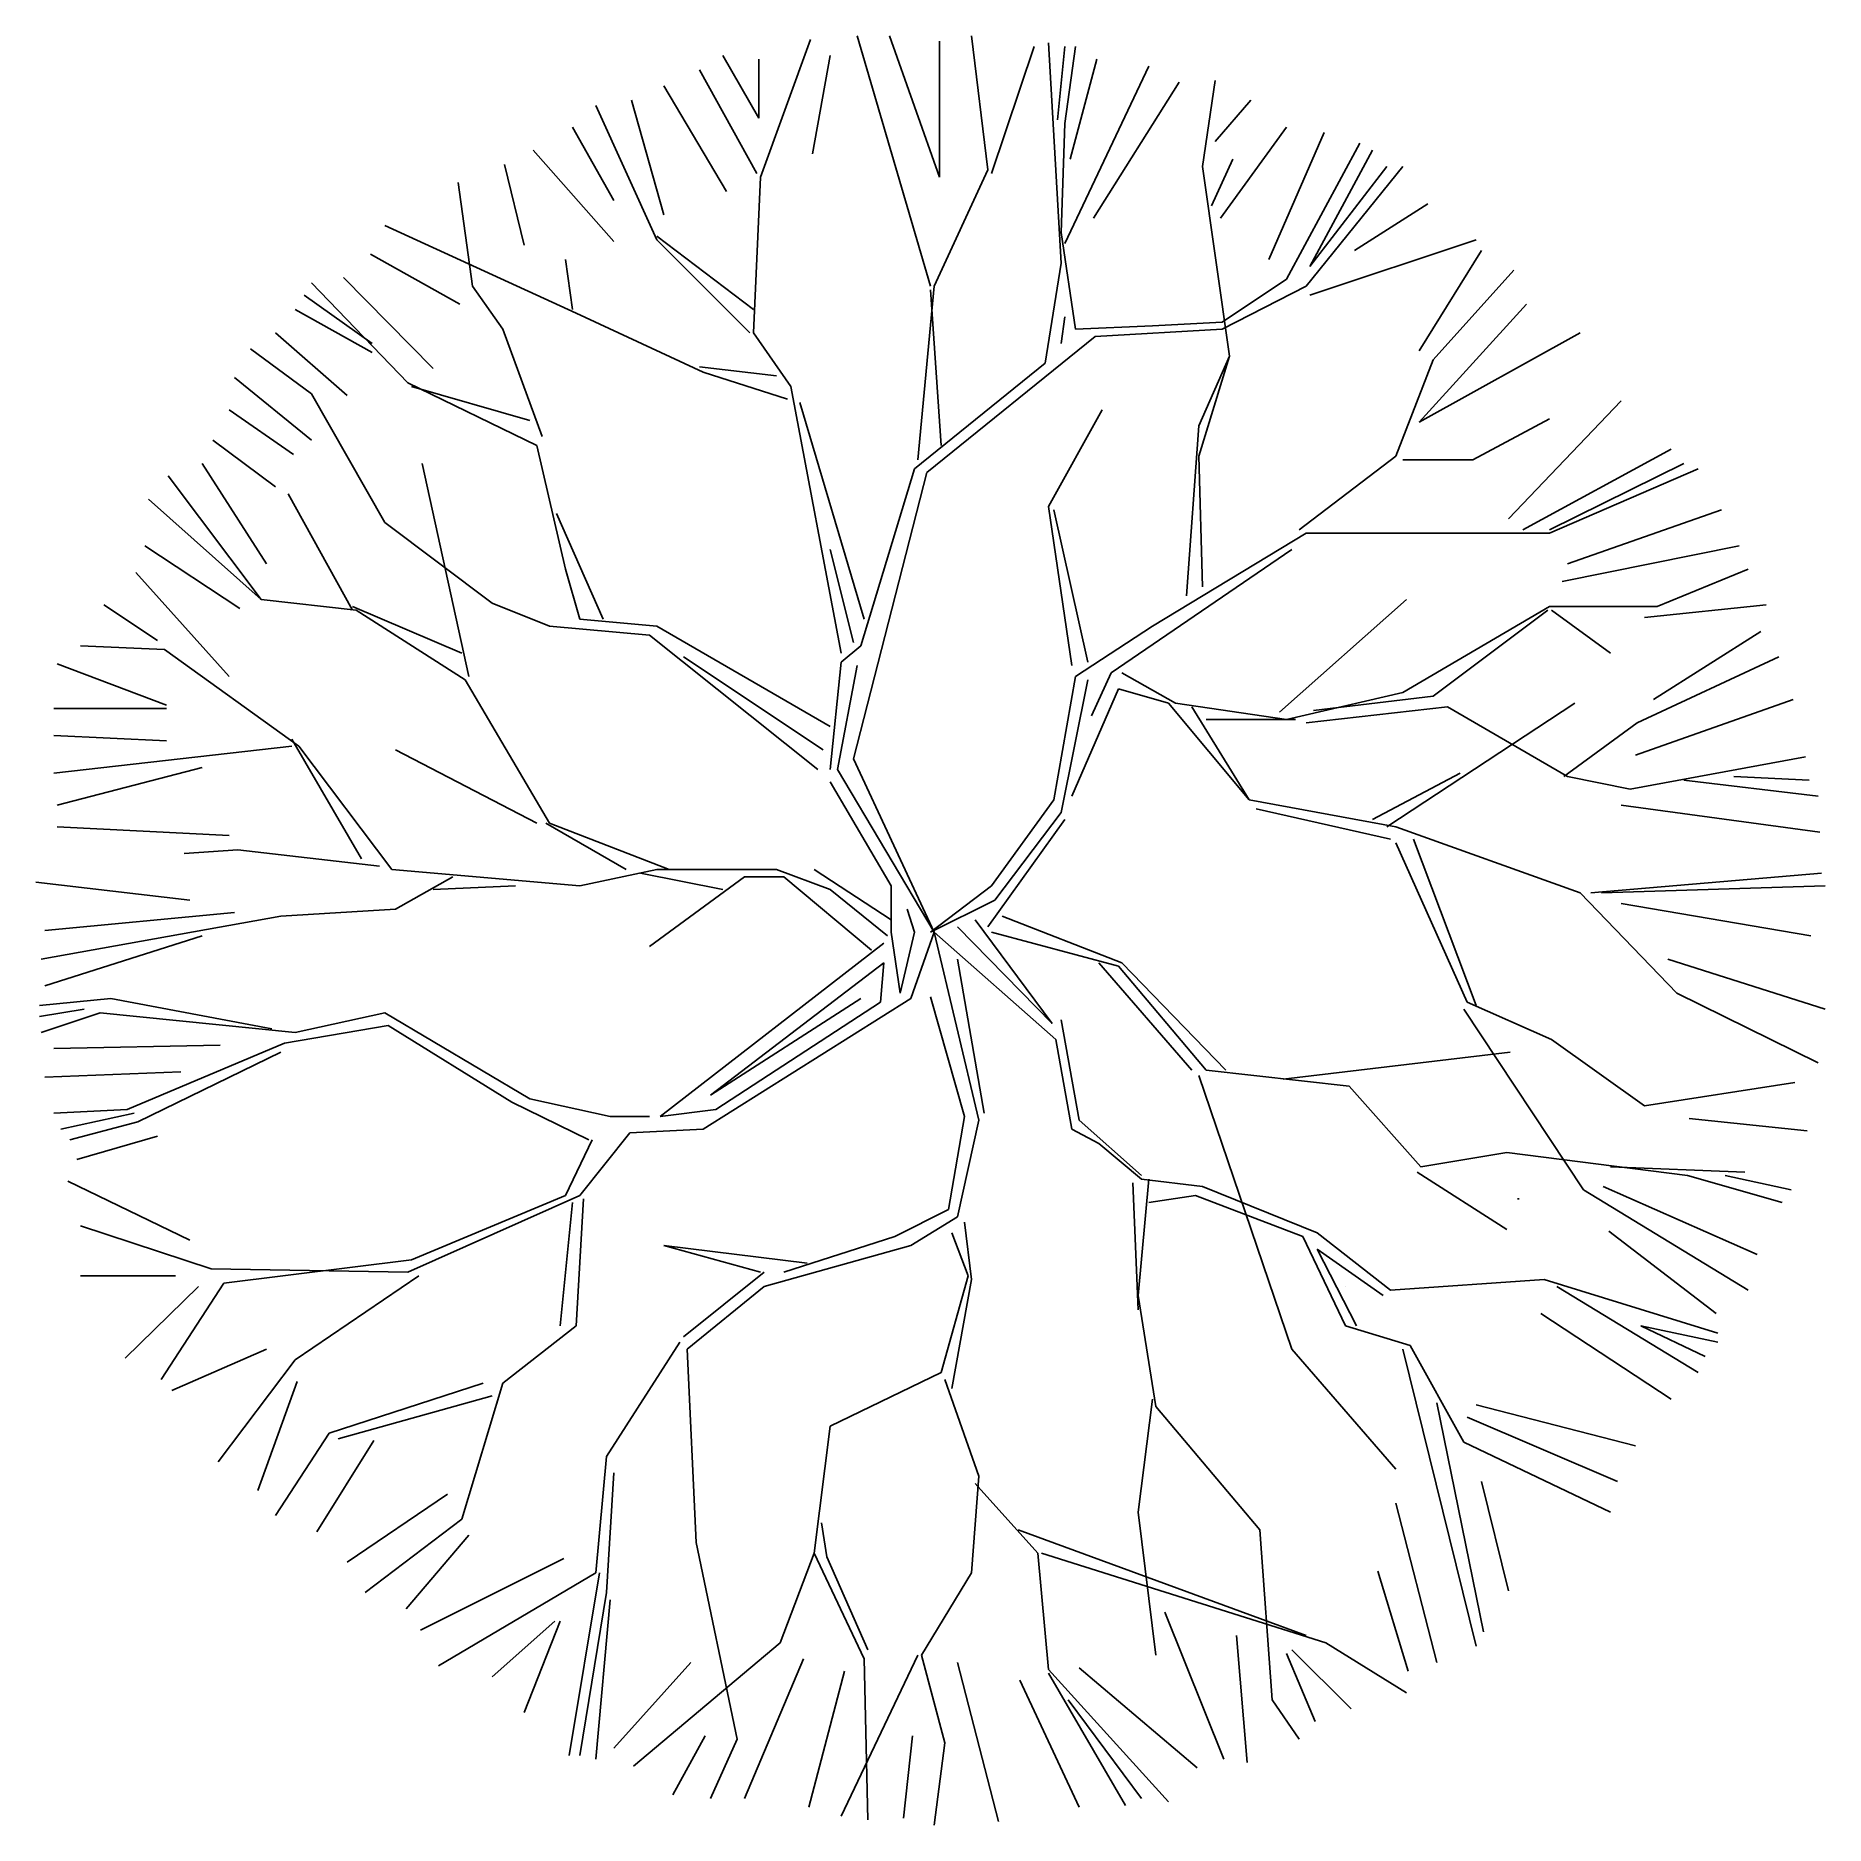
# Model space of a CAD drawing. Header units: metres. Extents: x 20.5 to 30.5, y 11.4 to 21.4.
import ezdxf

# ---------------------------------------------------------------- set-up
doc = ezdxf.new("R2010")
doc.units = ezdxf.units.M

msp = doc.modelspace()

# ---------------------------------------------------------------- linework, layer by layer
for p, q in [((24.54, 20.61), (24.82, 21.38)), ((25.49, 20), (25.08, 21.4)), ((25.54, 20.61), (25.26, 21.4)), ((25.54, 21.37), (25.54, 20.61)), ((25.81, 20.65), (25.72, 21.4)), ((25.83, 20.63), (26.07, 21.34)), ((26.22, 20.13), (26.15, 21.36)), ((26.24, 21.34), (26.2, 20.93)), ((26.24, 20.91), (26.3, 21.34)), ((24.52, 20.63), (24.2, 21.21)), ((24.53, 20.94), (24.33, 21.29)), ((24.53, 21.27), (24.53, 20.94)), ((24.93, 21.29), (24.83, 20.74)), ((26.24, 20.24), (26.71, 21.23)), ((26.42, 21.27), (26.27, 20.71)), ((24, 21.12), (24.35, 20.53)), ((26.88, 21.14), (26.4, 20.38)), ((27.01, 20.67), (27.08, 21.15)), ((23.96, 20.26), (23.62, 21.01)), ((24, 20.4), (23.82, 21.04)), ((27.28, 21.04), (27.08, 20.81)), ((26.22, 20.3), (26.24, 20.91)), ((23.72, 20.48), (23.49, 20.89)), ((27.48, 20.89), (27.11, 20.38)), ((27.69, 20.86), (27.38, 20.15)), ((27.48, 20.04), (27.89, 20.8)), ((23.72, 20.25), (23.27, 20.76)), ((27.06, 20.45), (27.18, 20.71)), ((27.61, 20.11), (27.96, 20.76)), ((23.22, 20.23), (23.11, 20.68)), ((24.5, 19.74), (24.54, 20.61)), ((25.51, 20), (25.81, 20.65)), ((27.16, 19.61), (27.01, 20.67)), ((27.59, 20), (28.13, 20.67)), ((28.04, 20.67), (27.61, 20.11)), ((22.93, 20), (22.85, 20.58)), ((28.27, 20.46), (27.86, 20.2)), ((23.51, 19.85), (22.44, 20.34)), ((26.3, 19.76), (26.22, 20.3)), ((24.5, 19.87), (23.96, 20.28)), ((24.48, 19.74), (23.96, 20.26)), ((27.61, 19.95), (28.54, 20.26)), ((22.86, 19.9), (22.36, 20.18)), ((23.49, 19.87), (23.45, 20.15)), ((26.13, 19.57), (26.22, 20.13)), ((28.57, 20.2), (28.22, 19.64)), ((22.57, 19.46), (22.03, 20.02)), ((22.71, 19.54), (22.21, 20.05)), ((23.1, 19.76), (22.93, 20)), ((25.42, 19.03), (25.51, 20)), ((27.12, 19.8), (27.48, 20.04)), ((27.12, 19.76), (27.59, 20)), ((28.3, 19.59), (28.75, 20.09)), ((22.37, 19.68), (21.99, 19.95)), ((25.55, 19.11), (25.49, 19.98)), ((22.37, 19.63), (21.94, 19.87)), ((24.22, 19.52), (23.51, 19.85)), ((26.24, 19.83), (26.22, 19.68)), ((26.73, 19.78), (27.12, 19.8)), ((28.82, 19.9), (28.22, 19.24)), ((22.23, 19.39), (21.83, 19.74)), ((23.32, 19.16), (23.1, 19.76)), ((24.71, 19.44), (24.5, 19.74)), ((25.47, 18.96), (26.41, 19.72)), ((26.3, 19.76), (26.73, 19.78)), ((26.41, 19.72), (27.12, 19.76)), ((28.22, 19.24), (29.12, 19.74)), ((22.03, 19.4), (21.69, 19.65)), ((27.16, 19.61), (26.99, 19.05)), ((26.99, 19.22), (27.16, 19.61)), ((24.63, 19.5), (24.2, 19.55)), ((24.69, 19.37), (24.22, 19.52)), ((25.4, 18.98), (26.13, 19.57)), ((28.09, 19.05), (28.3, 19.59)), ((22.03, 19.14), (21.6, 19.49)), ((23.29, 19.11), (22.57, 19.46)), ((23.25, 19.25), (22.59, 19.44)), ((24.99, 17.95), (24.71, 19.44)), ((21.93, 19.06), (21.57, 19.31)), ((22.44, 18.68), (22.03, 19.4)), ((25.12, 18.14), (24.76, 19.35)), ((26.15, 18.77), (26.45, 19.31)), ((28.72, 18.7), (29.35, 19.36)), ((26.92, 18.27), (26.99, 19.22)), ((28.52, 19.03), (28.95, 19.26)), ((21.83, 18.88), (21.48, 19.14)), ((23.45, 18.42), (23.29, 19.11)), ((21.78, 18.45), (21.42, 19.01)), ((22.91, 17.82), (22.65, 19.01)), ((26.99, 19.05), (27.01, 18.32)), ((27.55, 18.64), (28.09, 19.05)), ((28.13, 19.03), (28.52, 19.03)), ((28.8, 18.64), (29.63, 19.09)), ((28.95, 18.64), (29.7, 19.01)), ((21.75, 18.25), (21.23, 18.94)), ((25.06, 17.36), (25.47, 18.96)), ((25.1, 17.99), (25.4, 18.98)), ((28.95, 18.62), (29.78, 18.98)), ((21.75, 18.25), (21.12, 18.81)), ((22.26, 18.19), (21.9, 18.84)), ((23.66, 18.14), (23.4, 18.73)), ((26.28, 17.88), (26.15, 18.77)), ((26.37, 17.9), (26.18, 18.75)), ((29.05, 18.45), (29.91, 18.75)), ((23.04, 18.23), (22.44, 18.68)), ((26.73, 18.1), (27.59, 18.62)), ((27.59, 18.62), (28.95, 18.62)), ((21.63, 18.2), (21.1, 18.55)), ((25.06, 18.01), (24.93, 18.53)), ((26.5, 17.84), (27.51, 18.53)), ((29.02, 18.35), (30.01, 18.55)), ((23.53, 18.14), (23.45, 18.42)), ((29.55, 18.21), (30.06, 18.42)), ((21.57, 17.82), (21.05, 18.4)), ((21.17, 18.02), (20.87, 18.22)), ((22.28, 18.19), (21.75, 18.25)), ((22.87, 17.95), (22.26, 18.21)), ((23.36, 18.1), (23.04, 18.23)), ((27.44, 17.62), (28.15, 18.25)), ((28.13, 17.73), (28.95, 18.21)), ((28.95, 18.21), (29.55, 18.21)), ((29.48, 18.15), (30.16, 18.22)), ((22.89, 17.8), (22.28, 18.19)), ((23.92, 18.05), (23.36, 18.1)), ((23.96, 18.1), (23.53, 18.14)), ((24.93, 17.54), (23.96, 18.1)), ((26.3, 17.82), (26.73, 18.1)), ((28.3, 17.71), (28.94, 18.19)), ((28.96, 18.19), (29.29, 17.95)), ((24.86, 17.3), (23.92, 18.05)), ((29.53, 17.69), (30.13, 18.07)), ((21.21, 17.97), (20.74, 17.99)), ((21.96, 17.43), (21.21, 17.97)), ((24.89, 17.41), (24.11, 17.93)), ((24.99, 17.9), (25.1, 17.99)), ((29.44, 17.56), (30.23, 17.93)), ((21.22, 17.66), (20.61, 17.89)), ((23.36, 17), (22.89, 17.8)), ((24.93, 17.3), (24.99, 17.9)), ((24.97, 17.3), (25.08, 17.88)), ((26.18, 17.13), (26.3, 17.82)), ((26.22, 17.06), (26.37, 17.8)), ((26.39, 17.6), (26.5, 17.84)), ((26.56, 17.84), (26.86, 17.67)), ((26.54, 17.75), (26.28, 17.15)), ((26.54, 17.75), (26.82, 17.67)), ((27.48, 17.58), (28.13, 17.73)), ((27.63, 17.63), (28.3, 17.71)), ((21.22, 17.64), (20.59, 17.64)), ((26.82, 17.67), (27.27, 17.13)), ((26.86, 17.67), (27.48, 17.58)), ((26.95, 17.65), (27.27, 17.13)), ((27.59, 17.56), (28.38, 17.65)), ((28.04, 16.98), (29.09, 17.67)), ((28.38, 17.65), (29.05, 17.26)), ((29.43, 17.38), (30.31, 17.69)), ((27.03, 17.58), (27.53, 17.58)), ((29.03, 17.26), (29.44, 17.56)), ((21.22, 17.46), (20.59, 17.49)), ((21.92, 17.43), (20.59, 17.28)), ((22.31, 16.8), (21.92, 17.47)), ((22.48, 16.74), (21.96, 17.43)), ((23.29, 17), (22.5, 17.41)), ((21.42, 17.31), (20.61, 17.1)), ((25.51, 16.39), (24.97, 17.3)), ((25.51, 16.39), (25.06, 17.36)), ((29.4, 17.19), (30.38, 17.37)), ((25.27, 16.65), (24.93, 17.23)), ((28.45, 17.28), (27.96, 17.02)), ((29.05, 17.26), (29.4, 17.19)), ((29.7, 17.24), (30.45, 17.15)), ((30.4, 17.24), (29.98, 17.26)), ((25.83, 16.65), (26.18, 17.13)), ((27.27, 17.13), (28.09, 16.98)), ((29.35, 17.1), (30.46, 16.95)), ((23.79, 16.74), (23.34, 17)), ((24.03, 16.74), (23.36, 17)), ((25.81, 16.42), (26.24, 17.02)), ((25.85, 16.57), (26.22, 17.06)), ((28.06, 16.91), (27.31, 17.08)), ((21.57, 16.93), (20.61, 16.98)), ((28.09, 16.98), (29.12, 16.61)), ((28.19, 16.91), (28.54, 15.98)), ((21.62, 16.85), (21.32, 16.83)), ((22.41, 16.76), (21.62, 16.85)), ((28.09, 16.89), (28.49, 16)), ((23.53, 16.65), (22.48, 16.74)), ((23.96, 16.74), (23.53, 16.65)), ((24.33, 16.63), (23.87, 16.72)), ((24.63, 16.74), (23.96, 16.74)), ((24.93, 16.63), (24.63, 16.74)), ((25.27, 16.46), (24.84, 16.74)), ((29.18, 16.61), (30.47, 16.72)), ((21.35, 16.57), (20.49, 16.67)), ((22.82, 16.7), (22.5, 16.52)), ((23.17, 16.65), (22.71, 16.63)), ((24.45, 16.7), (23.92, 16.31)), ((24.67, 16.7), (24.45, 16.7)), ((25.16, 16.29), (24.67, 16.7)), ((25.25, 16.37), (24.93, 16.63)), ((25.27, 16.39), (25.27, 16.65)), ((25.49, 16.39), (25.83, 16.65)), ((29.12, 16.61), (29.66, 16.05)), ((30.49, 16.65), (29.24, 16.61)), ((21.6, 16.5), (20.54, 16.4)), ((22.5, 16.52), (21.86, 16.48)), ((25.36, 16.52), (25.4, 16.39)), ((25.49, 16.39), (25.85, 16.57)), ((29.35, 16.55), (30.41, 16.37)), ((21.86, 16.48), (20.52, 16.24)), ((25.64, 16.42), (26.17, 15.88)), ((26.17, 15.88), (25.74, 16.46)), ((25.89, 16.48), (26.56, 16.22)), ((21.42, 16.37), (20.54, 16.09)), ((25.23, 16.33), (23.98, 15.36)), ((25.32, 16.05), (25.27, 16.39)), ((25.4, 16.39), (25.32, 16.05)), ((25.51, 16.39), (25.38, 16.02)), ((25.51, 16.39), (25.76, 15.34)), ((25.51, 16.39), (26.19, 15.79)), ((25.83, 16.39), (26.54, 16.2)), ((25.23, 16.22), (24.26, 15.48)), ((25.21, 16), (25.23, 16.22)), ((25.64, 16.24), (25.79, 15.38)), ((26.95, 15.62), (26.43, 16.22)), ((26.56, 16.22), (27.14, 15.62)), ((29.61, 16.24), (30.49, 15.96)), ((26.54, 16.2), (27.03, 15.62)), ((20.51, 15.98), (20.91, 16.02)), ((20.91, 16.02), (21.81, 15.85)), ((25.38, 16.02), (24.22, 15.29)), ((24.26, 15.48), (25.1, 16.02)), ((24.29, 15.4), (25.21, 16)), ((25.49, 16.03), (25.68, 15.36)), ((28.49, 16), (28.96, 15.79)), ((29.66, 16.05), (30.45, 15.66)), ((20.51, 15.92), (20.76, 15.96)), ((20.85, 15.94), (20.52, 15.83)), ((21.94, 15.83), (20.85, 15.94)), ((22.44, 15.94), (21.94, 15.83)), ((23.25, 15.46), (22.44, 15.94)), ((26.22, 15.9), (26.32, 15.34)), ((28.47, 15.96), (29.14, 14.95)), ((22.46, 15.87), (21.88, 15.77)), ((23.15, 15.44), (22.46, 15.87)), ((21.52, 15.76), (20.59, 15.74)), ((21.88, 15.77), (21, 15.4)), ((21.06, 15.33), (21.86, 15.72)), ((26.19, 15.79), (26.28, 15.29)), ((27.46, 15.57), (28.73, 15.72)), ((28.96, 15.79), (29.48, 15.42)), ((21.3, 15.61), (20.54, 15.58)), ((27.03, 15.62), (27.83, 15.53)), ((26.99, 15.59), (27.51, 14.06)), ((27.83, 15.53), (28.23, 15.08)), ((29.48, 15.42), (30.32, 15.55)), ((21, 15.4), (20.59, 15.38)), ((23.58, 15.23), (23.15, 15.44)), ((23.7, 15.36), (23.25, 15.46)), ((23.98, 15.36), (24.29, 15.4)), ((20.63, 15.29), (21.04, 15.38)), ((20.68, 15.23), (21.06, 15.33)), ((23.92, 15.36), (23.7, 15.36)), ((25.68, 15.36), (25.59, 14.84)), ((25.76, 15.34), (25.64, 14.8)), ((26.32, 15.34), (26.67, 15.03)), ((29.73, 15.35), (30.39, 15.28)), ((21.17, 15.25), (20.72, 15.12)), ((23.6, 15.23), (23.45, 14.92)), ((23.81, 15.27), (23.53, 14.92)), ((24.22, 15.29), (23.81, 15.27)), ((26.28, 15.29), (26.43, 15.21)), ((26.43, 15.21), (26.67, 15.01)), ((28.23, 15.08), (28.71, 15.16)), ((28.71, 15.16), (29.72, 15.03)), ((21.35, 14.67), (20.67, 15)), ((26.71, 15.01), (26.65, 14.36)), ((26.67, 15.01), (27.01, 14.97)), ((28.21, 15.05), (28.71, 14.73)), ((29.29, 15.08), (30.04, 15.05)), ((29.72, 15.03), (30.25, 14.88)), ((29.93, 15.03), (30.3, 14.95)), ((23.53, 14.92), (22.57, 14.49)), ((23.45, 14.92), (22.59, 14.56)), ((23.55, 14.9), (23.51, 14.19)), ((26.65, 14.28), (26.62, 14.99)), ((26.71, 14.88), (26.97, 14.92)), ((26.97, 14.92), (27.57, 14.69)), ((27.01, 14.97), (27.65, 14.71)), ((28.77, 14.9), (28.77, 14.9)), ((28.77, 14.9), (28.77, 14.9)), ((28.78, 14.9), (28.77, 14.9)), ((28.77, 14.9), (28.78, 14.9)), ((28.78, 14.9), (28.78, 14.9)), ((28.78, 14.9), (28.78, 14.9)), ((28.78, 14.9), (28.78, 14.9)), ((28.78, 14.9), (28.78, 14.9)), ((29.14, 14.95), (30.06, 14.39)), ((29.25, 14.97), (30.11, 14.59)), ((23.42, 14.19), (23.49, 14.88)), ((25.59, 14.84), (25.29, 14.69)), ((25.64, 14.8), (25.38, 14.64)), ((21.47, 14.51), (20.74, 14.75)), ((25.61, 14.71), (25.7, 14.47)), ((25.68, 14.77), (25.72, 14.45)), ((27.65, 14.71), (28.06, 14.39)), ((29.28, 14.72), (29.88, 14.26)), ((24, 14.64), (24.8, 14.54)), ((24.54, 14.49), (24, 14.64)), ((25.38, 14.64), (24.56, 14.41)), ((25.29, 14.69), (24.67, 14.49)), ((27.57, 14.69), (27.81, 14.19)), ((27.65, 14.62), (27.87, 14.19)), ((28.02, 14.36), (27.65, 14.62)), ((22.57, 14.49), (21.47, 14.51)), ((22.59, 14.56), (21.54, 14.43)), ((21.27, 14.47), (20.74, 14.47)), ((21.4, 14.41), (20.99, 14.01)), ((21.54, 14.43), (21.19, 13.89)), ((22.63, 14.47), (21.94, 14)), ((24.56, 14.49), (24.11, 14.13)), ((24.56, 14.41), (24.13, 14.06)), ((25.7, 14.47), (25.55, 13.93)), ((25.72, 14.45), (25.61, 13.84)), ((27.81, 14.41), (27.81, 14.41)), ((27.81, 14.41), (27.81, 14.41)), ((27.81, 14.41), (27.81, 14.41)), ((27.81, 14.41), (27.81, 14.41)), ((27.81, 14.41), (27.81, 14.41)), ((27.81, 14.41), (27.81, 14.41)), ((27.81, 14.41), (27.81, 14.41)), ((27.81, 14.41), (27.81, 14.41)), ((27.81, 14.41), (27.81, 14.41)), ((27.81, 14.41), (27.81, 14.41)), ((27.81, 14.41), (27.81, 14.41)), ((27.81, 14.41), (27.81, 14.41)), ((27.81, 14.41), (27.81, 14.41)), ((27.81, 14.41), (27.81, 14.41)), ((27.81, 14.41), (27.81, 14.41)), ((27.81, 14.41), (27.81, 14.41)), ((27.81, 14.41), (27.81, 14.41)), ((27.81, 14.41), (27.81, 14.41)), ((27.81, 14.41), (27.81, 14.41)), ((27.81, 14.41), (27.81, 14.41)), ((27.81, 14.41), (27.81, 14.41)), ((27.81, 14.41), (27.81, 14.41)), ((27.81, 14.41), (27.81, 14.41)), ((27.81, 14.41), (27.81, 14.41)), ((27.81, 14.41), (27.81, 14.41)), ((27.81, 14.41), (27.81, 14.41)), ((27.81, 14.41), (27.81, 14.41)), ((27.81, 14.41), (27.81, 14.41)), ((27.81, 14.41), (27.81, 14.41)), ((27.81, 14.41), (27.81, 14.41)), ((27.81, 14.41), (27.81, 14.41)), ((27.81, 14.41), (27.81, 14.41)), ((27.81, 14.41), (27.81, 14.41)), ((27.81, 14.41), (27.81, 14.41)), ((27.81, 14.41), (27.81, 14.41)), ((27.81, 14.41), (27.81, 14.41)), ((27.81, 14.41), (27.81, 14.41)), ((27.81, 14.41), (27.81, 14.41)), ((27.81, 14.41), (27.81, 14.41)), ((27.81, 14.41), (27.81, 14.41)), ((27.81, 14.41), (27.81, 14.41)), ((27.81, 14.41), (27.81, 14.41)), ((27.81, 14.41), (27.81, 14.41)), ((27.81, 14.41), (27.81, 14.41)), ((27.81, 14.41), (27.81, 14.41)), ((27.81, 14.41), (27.81, 14.41)), ((27.81, 14.41), (27.81, 14.41)), ((27.81, 14.41), (27.81, 14.41)), ((27.81, 14.41), (27.81, 14.41)), ((27.81, 14.41), (27.81, 14.41)), ((27.81, 14.41), (27.81, 14.41)), ((27.81, 14.41), (27.81, 14.41)), ((27.81, 14.41), (27.81, 14.41)), ((27.81, 14.41), (27.81, 14.41)), ((27.81, 14.41), (27.81, 14.41)), ((27.81, 14.41), (27.81, 14.41)), ((27.81, 14.41), (27.81, 14.41)), ((27.81, 14.41), (27.81, 14.41)), ((27.81, 14.41), (27.81, 14.41)), ((27.81, 14.41), (27.81, 14.41)), ((27.81, 14.41), (27.81, 14.41)), ((27.81, 14.41), (27.81, 14.41)), ((27.81, 14.41), (27.81, 14.41)), ((27.81, 14.41), (27.81, 14.41)), ((27.81, 14.41), (27.81, 14.41)), ((27.81, 14.41), (27.81, 14.41)), ((27.81, 14.41), (27.81, 14.41)), ((27.81, 14.41), (27.81, 14.41)), ((27.81, 14.41), (27.81, 14.41)), ((27.81, 14.41), (27.81, 14.41)), ((27.81, 14.41), (27.81, 14.41)), ((27.81, 14.41), (27.81, 14.41)), ((27.81, 14.41), (27.81, 14.41)), ((27.81, 14.41), (27.81, 14.41)), ((27.81, 14.41), (27.81, 14.41)), ((27.81, 14.41), (27.81, 14.41)), ((27.81, 14.41), (27.81, 14.41)), ((27.81, 14.41), (27.81, 14.41)), ((27.81, 14.41), (27.81, 14.41)), ((27.81, 14.41), (27.81, 14.41)), ((27.81, 14.41), (27.81, 14.41)), ((27.81, 14.41), (27.81, 14.41)), ((27.81, 14.41), (27.81, 14.41)), ((27.81, 14.41), (27.81, 14.41)), ((27.81, 14.41), (27.81, 14.41)), ((27.81, 14.41), (27.81, 14.41)), ((27.81, 14.41), (27.81, 14.41)), ((27.81, 14.41), (27.81, 14.41)), ((27.81, 14.41), (27.81, 14.41)), ((27.81, 14.41), (27.81, 14.41)), ((27.81, 14.41), (27.81, 14.41)), ((27.81, 14.41), (27.81, 14.41)), ((27.81, 14.41), (27.81, 14.41)), ((27.81, 14.41), (27.81, 14.41)), ((27.81, 14.41), (27.81, 14.41)), ((27.81, 14.41), (27.81, 14.41)), ((27.81, 14.41), (27.81, 14.41)), ((27.81, 14.41), (27.81, 14.41)), ((27.81, 14.41), (27.81, 14.41)), ((27.81, 14.41), (27.81, 14.41)), ((27.81, 14.41), (27.81, 14.41)), ((27.81, 14.41), (27.81, 14.41)), ((27.81, 14.41), (27.81, 14.41)), ((27.81, 14.41), (27.81, 14.41)), ((27.81, 14.41), (27.81, 14.41)), ((27.81, 14.41), (27.81, 14.41)), ((27.81, 14.41), (27.81, 14.41)), ((27.81, 14.41), (27.81, 14.41)), ((27.81, 14.41), (27.81, 14.41)), ((27.81, 14.41), (27.81, 14.41)), ((27.81, 14.41), (27.81, 14.41)), ((27.81, 14.41), (27.81, 14.41)), ((27.81, 14.41), (27.81, 14.41)), ((27.81, 14.41), (27.81, 14.41)), ((27.81, 14.41), (27.81, 14.41)), ((27.81, 14.41), (27.81, 14.41)), ((27.81, 14.41), (27.81, 14.41)), ((27.81, 14.41), (27.81, 14.41)), ((27.81, 14.41), (27.81, 14.41)), ((27.81, 14.41), (27.81, 14.41)), ((27.81, 14.41), (27.81, 14.41)), ((27.81, 14.41), (27.81, 14.41)), ((27.81, 14.41), (27.81, 14.41)), ((27.81, 14.41), (27.81, 14.41)), ((27.81, 14.41), (27.81, 14.41)), ((27.81, 14.41), (27.81, 14.41)), ((27.81, 14.41), (27.81, 14.41)), ((27.81, 14.41), (27.81, 14.41)), ((27.81, 14.41), (27.81, 14.41)), ((27.81, 14.41), (27.81, 14.41)), ((27.81, 14.41), (27.81, 14.41)), ((27.81, 14.41), (27.81, 14.41)), ((27.81, 14.41), (27.81, 14.41)), ((27.81, 14.41), (27.81, 14.41)), ((27.81, 14.41), (27.81, 14.41)), ((27.81, 14.41), (27.81, 14.41)), ((27.81, 14.41), (27.81, 14.41)), ((27.81, 14.41), (27.81, 14.41)), ((27.81, 14.41), (27.81, 14.41)), ((27.81, 14.41), (27.81, 14.41)), ((27.81, 14.41), (27.81, 14.41)), ((27.81, 14.41), (27.81, 14.41)), ((27.81, 14.41), (27.81, 14.41)), ((27.81, 14.41), (27.81, 14.41)), ((27.81, 14.41), (27.81, 14.41)), ((27.81, 14.41), (27.81, 14.41)), ((27.81, 14.41), (27.81, 14.41)), ((27.81, 14.41), (27.81, 14.41)), ((27.81, 14.41), (27.81, 14.41)), ((27.81, 14.41), (27.81, 14.41)), ((27.81, 14.41), (27.81, 14.41)), ((27.81, 14.41), (27.81, 14.41)), ((27.81, 14.41), (27.81, 14.41)), ((27.81, 14.41), (27.81, 14.41)), ((27.81, 14.41), (27.81, 14.41)), ((27.81, 14.41), (27.81, 14.41)), ((27.81, 14.41), (27.81, 14.41)), ((27.81, 14.41), (27.81, 14.41)), ((27.81, 14.41), (27.81, 14.41)), ((27.81, 14.41), (27.81, 14.41)), ((27.81, 14.41), (27.81, 14.41)), ((27.81, 14.41), (27.81, 14.41)), ((27.81, 14.41), (27.81, 14.41)), ((27.81, 14.41), (27.81, 14.41)), ((27.81, 14.41), (27.81, 14.41)), ((27.81, 14.41), (27.81, 14.41)), ((27.81, 14.41), (27.81, 14.41)), ((27.81, 14.41), (27.81, 14.41)), ((27.81, 14.41), (27.81, 14.41)), ((27.81, 14.41), (27.81, 14.41)), ((27.81, 14.41), (27.81, 14.41)), ((27.81, 14.41), (27.81, 14.41)), ((27.81, 14.41), (27.81, 14.41)), ((27.81, 14.41), (27.81, 14.41)), ((27.81, 14.41), (27.81, 14.41)), ((27.81, 14.41), (27.81, 14.41)), ((27.81, 14.41), (27.81, 14.41)), ((27.81, 14.41), (27.81, 14.41)), ((27.81, 14.41), (27.81, 14.41)), ((27.81, 14.41), (27.81, 14.41)), ((27.81, 14.41), (27.81, 14.41)), ((27.81, 14.41), (27.81, 14.41)), ((27.81, 14.41), (27.81, 14.41)), ((27.81, 14.41), (27.81, 14.41)), ((27.81, 14.41), (27.81, 14.41)), ((27.81, 14.41), (27.81, 14.41)), ((27.81, 14.41), (27.81, 14.41)), ((27.81, 14.41), (27.81, 14.41)), ((27.81, 14.41), (27.81, 14.41)), ((27.81, 14.41), (27.81, 14.41)), ((27.81, 14.41), (27.81, 14.41)), ((27.81, 14.41), (27.81, 14.41)), ((27.81, 14.41), (27.81, 14.41)), ((27.81, 14.41), (27.81, 14.41)), ((27.81, 14.41), (27.81, 14.41)), ((27.81, 14.41), (27.81, 14.41)), ((27.81, 14.41), (27.81, 14.41)), ((27.81, 14.41), (27.81, 14.41)), ((27.81, 14.41), (27.81, 14.41)), ((27.81, 14.41), (27.81, 14.41)), ((27.81, 14.41), (27.81, 14.41)), ((27.81, 14.41), (27.81, 14.41)), ((27.81, 14.41), (27.81, 14.41)), ((27.81, 14.41), (27.81, 14.41)), ((27.81, 14.41), (27.81, 14.41)), ((27.81, 14.41), (27.81, 14.41)), ((27.81, 14.41), (27.81, 14.41)), ((27.81, 14.41), (27.81, 14.41)), ((27.81, 14.41), (27.81, 14.41)), ((27.81, 14.41), (27.81, 14.41)), ((27.81, 14.41), (27.81, 14.41)), ((27.81, 14.41), (27.81, 14.41)), ((27.81, 14.41), (27.81, 14.41)), ((27.81, 14.41), (27.81, 14.41)), ((27.81, 14.41), (27.81, 14.41)), ((27.81, 14.41), (27.81, 14.41)), ((27.81, 14.41), (27.81, 14.41)), ((27.81, 14.41), (27.81, 14.41)), ((27.81, 14.41), (27.81, 14.41)), ((27.81, 14.41), (27.81, 14.41)), ((27.81, 14.41), (27.81, 14.41)), ((27.81, 14.41), (27.81, 14.41)), ((27.81, 14.41), (27.81, 14.41)), ((27.81, 14.41), (27.81, 14.41)), ((27.81, 14.41), (27.81, 14.41)), ((27.81, 14.41), (27.81, 14.41)), ((27.81, 14.41), (27.81, 14.41)), ((27.81, 14.41), (27.81, 14.41)), ((27.81, 14.41), (27.81, 14.41)), ((27.81, 14.41), (27.81, 14.41)), ((27.81, 14.41), (27.81, 14.41)), ((27.81, 14.41), (27.81, 14.41)), ((27.81, 14.41), (27.81, 14.41)), ((27.81, 14.41), (27.81, 14.41)), ((27.81, 14.41), (27.81, 14.41)), ((27.81, 14.41), (27.81, 14.41)), ((27.81, 14.41), (27.81, 14.41)), ((27.81, 14.41), (27.81, 14.41)), ((27.81, 14.41), (27.81, 14.41)), ((27.81, 14.41), (27.81, 14.41)), ((27.81, 14.41), (27.81, 14.41)), ((27.81, 14.41), (27.81, 14.41)), ((27.81, 14.41), (27.81, 14.41)), ((27.81, 14.41), (27.81, 14.41)), ((27.81, 14.41), (27.81, 14.41)), ((27.81, 14.41), (27.81, 14.41)), ((27.81, 14.41), (27.81, 14.41)), ((27.81, 14.41), (27.81, 14.41)), ((27.81, 14.41), (27.81, 14.41)), ((27.81, 14.41), (27.81, 14.41)), ((27.81, 14.41), (27.81, 14.41)), ((27.81, 14.41), (27.81, 14.41)), ((27.81, 14.41), (27.81, 14.41)), ((27.81, 14.41), (27.81, 14.41)), ((27.81, 14.41), (27.81, 14.41)), ((27.81, 14.41), (27.81, 14.41)), ((27.81, 14.41), (27.81, 14.41)), ((27.81, 14.41), (27.81, 14.41)), ((27.81, 14.41), (27.81, 14.41)), ((27.81, 14.41), (27.81, 14.41)), ((27.81, 14.41), (27.81, 14.41)), ((27.81, 14.41), (27.81, 14.41)), ((27.81, 14.41), (27.81, 14.41)), ((27.81, 14.41), (27.81, 14.41)), ((27.81, 14.41), (27.81, 14.41)), ((27.81, 14.41), (27.81, 14.41)), ((27.81, 14.41), (27.81, 14.41)), ((27.81, 14.41), (27.81, 14.41)), ((27.81, 14.41), (27.81, 14.41)), ((27.81, 14.41), (27.81, 14.41)), ((27.81, 14.41), (27.81, 14.41)), ((27.81, 14.41), (27.81, 14.41)), ((27.81, 14.41), (27.81, 14.41)), ((27.81, 14.41), (27.81, 14.41)), ((27.81, 14.41), (27.81, 14.41)), ((27.81, 14.41), (27.81, 14.41)), ((27.81, 14.41), (27.81, 14.41)), ((27.81, 14.41), (27.81, 14.41)), ((27.81, 14.41), (27.81, 14.41)), ((27.81, 14.41), (27.81, 14.41)), ((27.81, 14.41), (27.81, 14.41)), ((27.81, 14.41), (27.81, 14.41)), ((27.81, 14.41), (27.81, 14.41)), ((27.81, 14.41), (27.81, 14.41)), ((27.81, 14.41), (27.81, 14.41)), ((27.81, 14.41), (27.81, 14.41)), ((27.81, 14.41), (27.81, 14.41)), ((27.81, 14.41), (27.81, 14.41)), ((27.81, 14.41), (27.81, 14.41)), ((27.81, 14.41), (27.81, 14.41)), ((27.81, 14.41), (27.81, 14.41)), ((27.81, 14.41), (27.81, 14.41)), ((27.81, 14.41), (27.81, 14.41)), ((27.81, 14.41), (27.81, 14.41)), ((27.81, 14.41), (27.81, 14.41)), ((27.81, 14.41), (27.81, 14.41)), ((27.81, 14.41), (27.81, 14.41)), ((27.81, 14.41), (27.81, 14.41)), ((27.81, 14.41), (27.81, 14.41)), ((27.81, 14.41), (27.81, 14.41)), ((27.81, 14.41), (27.81, 14.41)), ((27.81, 14.41), (27.81, 14.41)), ((27.81, 14.41), (27.81, 14.41)), ((27.81, 14.41), (27.81, 14.41)), ((27.81, 14.41), (27.81, 14.41)), ((27.81, 14.41), (27.81, 14.41)), ((27.81, 14.41), (27.81, 14.41)), ((27.81, 14.41), (27.81, 14.41)), ((27.81, 14.41), (27.81, 14.41)), ((27.81, 14.41), (27.81, 14.41)), ((27.81, 14.41), (27.81, 14.41)), ((27.81, 14.41), (27.81, 14.41)), ((27.81, 14.41), (27.81, 14.41)), ((27.81, 14.41), (27.81, 14.41)), ((27.81, 14.41), (27.81, 14.41)), ((27.81, 14.41), (27.81, 14.41)), ((27.81, 14.41), (27.81, 14.41)), ((27.81, 14.41), (27.81, 14.41)), ((27.81, 14.41), (27.81, 14.41)), ((27.81, 14.41), (27.81, 14.41)), ((27.81, 14.41), (27.81, 14.41)), ((27.81, 14.41), (27.81, 14.41)), ((27.81, 14.41), (27.81, 14.41)), ((27.81, 14.41), (27.81, 14.41)), ((27.81, 14.41), (27.81, 14.41)), ((27.81, 14.41), (27.81, 14.41)), ((27.81, 14.41), (27.81, 14.41)), ((27.81, 14.41), (27.81, 14.41)), ((27.81, 14.41), (27.81, 14.41)), ((27.81, 14.41), (27.81, 14.41)), ((27.81, 14.41), (27.81, 14.41)), ((27.81, 14.41), (27.81, 14.41)), ((27.81, 14.41), (27.81, 14.41)), ((27.81, 14.41), (27.81, 14.41)), ((27.81, 14.41), (27.81, 14.41)), ((27.81, 14.41), (27.81, 14.41)), ((27.81, 14.41), (27.81, 14.41)), ((27.81, 14.41), (27.81, 14.41)), ((27.81, 14.41), (27.81, 14.41)), ((27.81, 14.41), (27.81, 14.41)), ((27.81, 14.41), (27.81, 14.41)), ((27.81, 14.41), (27.81, 14.41)), ((27.81, 14.41), (27.81, 14.41)), ((27.81, 14.41), (27.81, 14.41)), ((27.81, 14.41), (27.81, 14.41)), ((27.81, 14.41), (27.81, 14.41)), ((27.81, 14.41), (27.81, 14.41)), ((27.81, 14.41), (27.81, 14.41)), ((27.81, 14.41), (27.81, 14.41)), ((27.81, 14.41), (27.81, 14.41)), ((27.81, 14.41), (27.81, 14.41)), ((27.81, 14.41), (27.81, 14.41)), ((27.81, 14.41), (27.81, 14.41)), ((27.81, 14.41), (27.81, 14.41)), ((27.81, 14.41), (27.81, 14.41)), ((27.81, 14.41), (27.81, 14.41)), ((27.81, 14.41), (27.81, 14.41)), ((27.81, 14.41), (27.81, 14.41)), ((27.81, 14.41), (27.81, 14.41)), ((27.81, 14.41), (27.81, 14.41)), ((27.81, 14.41), (27.81, 14.41)), ((27.81, 14.41), (27.81, 14.41)), ((27.81, 14.41), (27.81, 14.41)), ((27.81, 14.41), (27.81, 14.41)), ((27.81, 14.41), (27.81, 14.41)), ((27.81, 14.41), (27.81, 14.41)), ((27.81, 14.41), (27.81, 14.41)), ((27.81, 14.41), (27.81, 14.41)), ((27.81, 14.41), (27.81, 14.41)), ((27.81, 14.41), (27.81, 14.41)), ((27.81, 14.41), (27.81, 14.41)), ((27.81, 14.41), (27.81, 14.41)), ((27.81, 14.41), (27.81, 14.41)), ((27.81, 14.41), (27.81, 14.41)), ((27.81, 14.41), (27.81, 14.41)), ((27.81, 14.41), (27.81, 14.41)), ((27.81, 14.41), (27.81, 14.41)), ((27.81, 14.41), (27.81, 14.41)), ((27.81, 14.41), (27.81, 14.41)), ((27.81, 14.41), (27.81, 14.41)), ((27.81, 14.41), (27.81, 14.41)), ((27.81, 14.41), (27.81, 14.41)), ((27.81, 14.41), (27.81, 14.41)), ((27.81, 14.41), (27.81, 14.41)), ((27.81, 14.41), (27.81, 14.41)), ((27.81, 14.41), (27.81, 14.41)), ((27.81, 14.41), (27.81, 14.41)), ((27.81, 14.41), (27.81, 14.41)), ((27.81, 14.41), (27.81, 14.41)), ((27.81, 14.41), (27.81, 14.41)), ((27.81, 14.41), (27.81, 14.41)), ((27.81, 14.41), (27.81, 14.41)), ((27.81, 14.41), (27.81, 14.41)), ((27.81, 14.41), (27.81, 14.41)), ((27.81, 14.41), (27.81, 14.41)), ((27.81, 14.41), (27.81, 14.41)), ((27.81, 14.41), (27.81, 14.41)), ((27.81, 14.41), (27.81, 14.41)), ((27.81, 14.41), (27.81, 14.41)), ((27.81, 14.41), (27.81, 14.41)), ((27.81, 14.41), (27.81, 14.41)), ((27.81, 14.41), (27.81, 14.41)), ((27.81, 14.41), (27.81, 14.41)), ((27.81, 14.41), (27.81, 14.41)), ((27.81, 14.41), (27.81, 14.41)), ((27.81, 14.41), (27.81, 14.41)), ((27.81, 14.41), (27.81, 14.41)), ((27.81, 14.41), (27.81, 14.41)), ((27.81, 14.41), (27.81, 14.41)), ((27.81, 14.41), (27.81, 14.41)), ((27.81, 14.41), (27.81, 14.41)), ((27.81, 14.41), (27.81, 14.41)), ((27.81, 14.41), (27.81, 14.41)), ((27.81, 14.41), (27.81, 14.41)), ((27.81, 14.41), (27.81, 14.41)), ((27.81, 14.41), (27.81, 14.41)), ((27.81, 14.41), (27.81, 14.41)), ((27.81, 14.41), (27.81, 14.41)), ((27.81, 14.41), (27.81, 14.41)), ((27.81, 14.41), (27.81, 14.41)), ((27.81, 14.41), (27.81, 14.41)), ((27.81, 14.41), (27.81, 14.41)), ((27.81, 14.41), (27.81, 14.41)), ((27.81, 14.41), (27.81, 14.41)), ((28.06, 14.39), (28.92, 14.45)), ((28.92, 14.45), (29.89, 14.15)), ((29.78, 13.93), (28.99, 14.41)), ((26.65, 14.36), (26.75, 13.74)), ((28.9, 14.26), (29.63, 13.78)), ((23.51, 14.19), (23.1, 13.87)), ((24.09, 14.1), (23.68, 13.46)), ((27.81, 14.19), (28.17, 14.08)), ((29.46, 14.19), (29.89, 14.1)), ((29.82, 14.02), (29.46, 14.19)), ((21.78, 14.06), (21.25, 13.83)), ((21.94, 14), (21.51, 13.43)), ((24.13, 14.06), (24.18, 12.98)), ((27.51, 14.06), (28.09, 13.39)), ((28.13, 14.06), (28.54, 12.4)), ((28.17, 14.08), (28.47, 13.54)), ((25.55, 13.93), (24.93, 13.63)), ((21.95, 13.88), (21.73, 13.27)), ((22.99, 13.87), (22.13, 13.59)), ((23.04, 13.8), (22.18, 13.56)), ((23.1, 13.87), (22.87, 13.11)), ((25.57, 13.89), (25.76, 13.35)), ((26.73, 13.78), (26.65, 13.15)), ((26.75, 13.74), (27.33, 13.05)), ((28.32, 13.76), (28.58, 12.48)), ((28.54, 13.75), (29.43, 13.52)), ((24.93, 13.63), (24.84, 12.92)), ((28.49, 13.68), (29.33, 13.32)), ((22.13, 13.59), (21.83, 13.13)), ((22.38, 13.55), (22.06, 13.04)), ((28.47, 13.54), (29.29, 13.15)), ((23.68, 13.46), (23.62, 12.81)), ((23.72, 13.37), (23.68, 12.7)), ((25.76, 13.35), (25.72, 12.81)), ((25.74, 13.31), (26.09, 12.92)), ((28.57, 13.32), (28.72, 12.71)), ((22.79, 13.25), (22.23, 12.87)), ((22.87, 13.11), (22.33, 12.7)), ((26.65, 13.15), (26.75, 12.35)), ((28.09, 13.2), (28.32, 12.31)), ((22.91, 13.02), (22.56, 12.61)), ((24.88, 13.09), (24.91, 12.9)), ((27.59, 12.46), (25.98, 13.05)), ((27.33, 13.05), (27.4, 12.1)), ((24.18, 12.98), (24.41, 11.88)), ((24.84, 12.92), (24.65, 12.42)), ((24.84, 12.92), (25.12, 12.33)), ((24.91, 12.9), (25.14, 12.38)), ((26.09, 12.92), (26.15, 12.27)), ((26.11, 12.92), (27.7, 12.42)), ((23.44, 12.89), (22.64, 12.49)), ((23.62, 12.81), (22.74, 12.29)), ((23.64, 12.81), (23.47, 11.79)), ((25.72, 12.81), (25.44, 12.35)), ((27.99, 12.82), (28.16, 12.26)), ((23.68, 12.7), (23.53, 11.79)), ((23.62, 11.77), (23.7, 12.66)), ((23.39, 12.54), (23.04, 12.23)), ((23.42, 12.54), (23.22, 12.03)), ((26.8, 12.59), (27.13, 11.77)), ((24.65, 12.42), (23.83, 11.73)), ((27.2, 12.46), (27.26, 11.75)), ((27.7, 12.42), (28.15, 12.14)), ((24.15, 12.31), (23.72, 11.83)), ((24.78, 12.33), (24.45, 11.55)), ((25.42, 12.35), (24.99, 11.45)), ((25.12, 12.33), (25.14, 11.43)), ((25.44, 12.35), (25.57, 11.86)), ((25.64, 12.31), (25.87, 11.42)), ((27.48, 12.36), (27.64, 11.98)), ((27.51, 12.38), (27.84, 12.05)), ((25.01, 12.26), (24.81, 11.5)), ((25.99, 12.21), (26.32, 11.5)), ((26.15, 12.27), (26.82, 11.53)), ((26.15, 12.25), (26.58, 11.51)), ((26.32, 12.28), (26.98, 11.72)), ((26.67, 11.55), (26.26, 12.1)), ((27.4, 12.1), (27.55, 11.88)), ((24.23, 11.9), (24.05, 11.57)), ((25.39, 11.9), (25.34, 11.44)), ((24.41, 11.88), (24.26, 11.55)), ((25.57, 11.86), (25.51, 11.4))]:
    msp.add_line(p, q)

doc.saveas('drawing.dxf')
